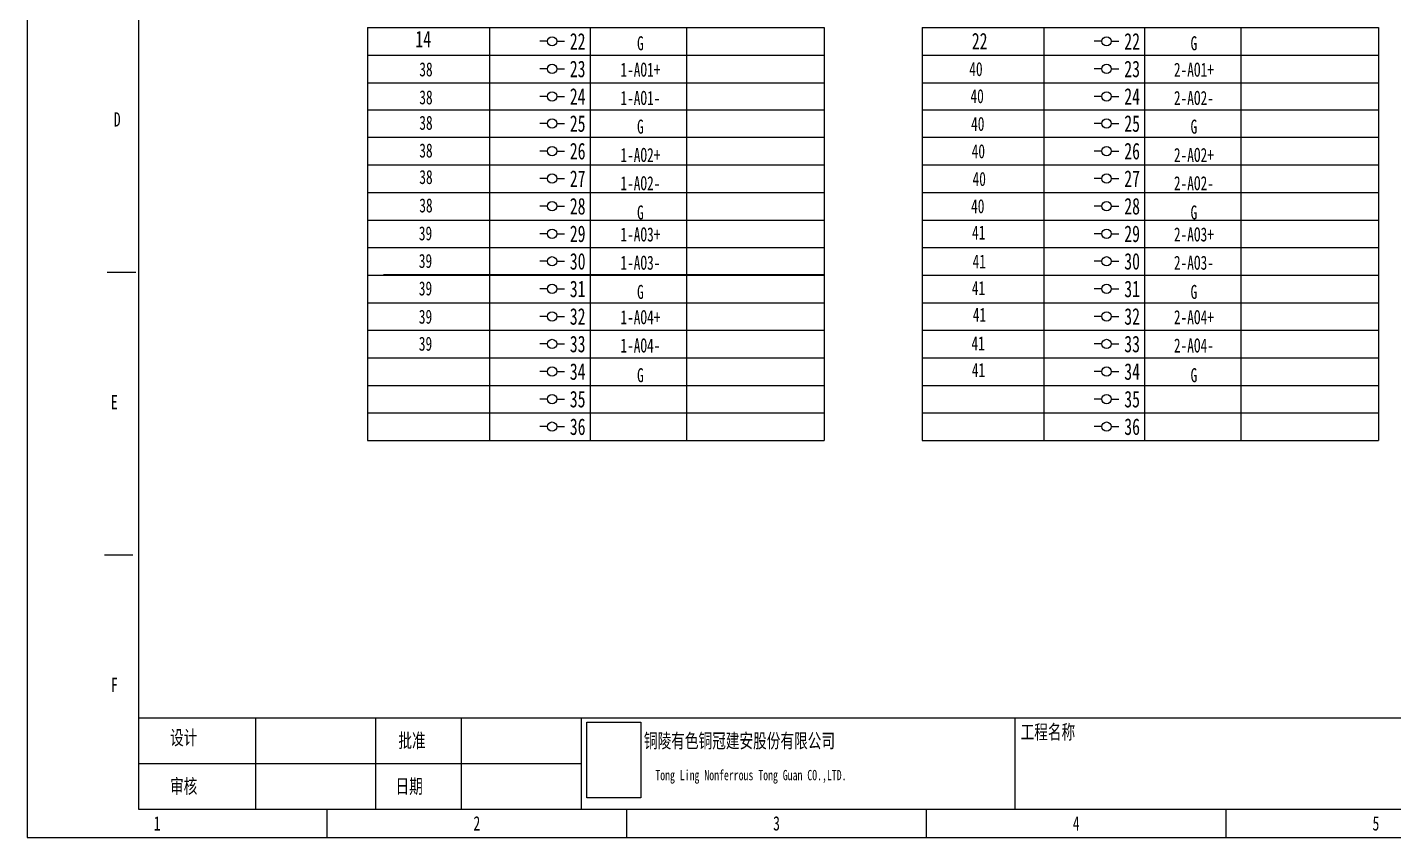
# Model space of a CAD drawing. Header units: millimetres. Extents: x 401220 to 2750366, y -101310 to 943175.
# Drawn here: x 1317985 to 1353266, y 390497 to 411408 of the extents above; entities that cross this region are included whole.
import ezdxf
from ezdxf.enums import TextEntityAlignment as Align

# ---------------------------------------------------------------- set-up
doc = ezdxf.new("R2010")
doc.units = ezdxf.units.MM
doc.styles.add('IDQSTYLE', font='NSimSun.ttf', dxfattribs={"width": 0.7})
picture_1 = doc.add_image_def('image1.png', size_in_pixel=(137, 191))

msp = doc.modelspace()

# ---------------------------------------------------------------- linework, layer by layer
for p, q in [((1326773.18085, 411400.95114), (1326773.18087, 410689.78168)), ((1326773.18085, 411400.95114), (1326773.18087, 410689.78168)), ((1326773.18085, 411400.95114), (1338151.89225, 411400.95114)), ((1327180.95047, 411400.95114), (1338559.66187, 411400.95114)), ((1329919.27904, 411400.95114), (1329919.27906, 410689.78168)), ((1332514.72144, 411400.95114), (1332514.72146, 410689.78168)), ((1335003.81456, 411400.95114), (1335003.81458, 410689.78168)), ((1338559.66187, 411400.95114), (1338559.66189, 410689.78168)), ((1338559.66187, 411400.95114), (1338559.66189, 410689.78168)), ((1341090.20711, 411400.95152), (1341090.20713, 410689.78206)), ((1341090.20711, 411400.95152), (1341090.20713, 410689.78206)), ((1341090.20711, 411400.95152), (1352468.91851, 411400.95152)), ((1341497.97672, 411400.95152), (1352876.68813, 411400.95152)), ((1344236.3053, 411400.95152), (1344236.30532, 410689.78206)), ((1346831.74769, 411400.95152), (1346831.74771, 410689.78206)), ((1349320.84081, 411400.95152), (1349320.84083, 410689.78206)), ((1352876.68813, 411400.95152), (1352876.68815, 410689.78206)), ((1352876.68813, 411400.95152), (1352876.68815, 410689.78206)), ((1326773.18087, 410689.78168), (1326773.18089, 409978.61221)), ((1326773.18087, 410689.78168), (1326773.18089, 409978.61221)), ((1326773.18087, 410689.78168), (1338151.89227, 410689.78168)), ((1327180.95049, 410689.78168), (1338559.66189, 410689.78168)), ((1329919.27906, 410689.78168), (1329919.27908, 409978.61221)), ((1332514.72146, 410689.78168), (1332514.72148, 409978.61221)), ((1335003.81458, 410689.78168), (1335003.8146, 409978.61221)), ((1338559.66189, 410689.78168), (1338559.66191, 409978.61221)), ((1338559.66189, 410689.78168), (1338559.66191, 409978.61221)), ((1341090.20713, 410689.78206), (1341090.20714, 409978.6126)), ((1341090.20713, 410689.78206), (1341090.20714, 409978.6126)), ((1341090.20713, 410689.78206), (1352468.91853, 410689.78206)), ((1341497.97674, 410689.78206), (1352876.68815, 410689.78206)), ((1344236.30532, 410689.78206), (1344236.30534, 409978.6126)), ((1346831.74771, 410689.78206), (1346831.74773, 409978.6126)), ((1349320.84083, 410689.78206), (1349320.84085, 409978.6126)), ((1352876.68815, 410689.78206), (1352876.68817, 409978.6126)), ((1352876.68815, 410689.78206), (1352876.68817, 409978.6126)), ((1326773.18089, 409978.61221), (1326773.18091, 409267.44275)), ((1326773.18089, 409978.61221), (1326773.18091, 409267.44275)), ((1326773.18089, 409978.61221), (1338151.89229, 409978.61221)), ((1327180.95051, 409978.61221), (1338559.66191, 409978.61221)), ((1329919.27908, 409978.61221), (1329919.2791, 409267.44275)), ((1332514.72148, 409978.61221), (1332514.7215, 409267.44275)), ((1335003.8146, 409978.61221), (1335003.81461, 409267.44275)), ((1338559.66191, 409978.61221), (1338559.66193, 409267.44275)), ((1338559.66191, 409978.61221), (1338559.66193, 409267.44275)), ((1341090.20714, 409978.6126), (1341090.20716, 409267.44313)), ((1341090.20714, 409978.6126), (1341090.20716, 409267.44313)), ((1341090.20714, 409978.6126), (1352468.91855, 409978.6126)), ((1341497.97676, 409978.6126), (1352876.68817, 409978.6126)), ((1344236.30534, 409978.6126), (1344236.30536, 409267.44313)), ((1346831.74773, 409978.6126), (1346831.74775, 409267.44313)), ((1349320.84085, 409978.6126), (1349320.84087, 409267.44313)), ((1352876.68817, 409978.6126), (1352876.68818, 409267.44313)), ((1352876.68817, 409978.6126), (1352876.68818, 409267.44313)), ((1326773.18101, 409280.54302), (1326773.18103, 408569.37356)), ((1326773.18101, 409280.54302), (1326773.18103, 408569.37356)), ((1326773.18101, 409280.54302), (1338151.89242, 409280.54302)), ((1327180.95063, 409280.54302), (1338559.66203, 409280.54302)), ((1329919.27921, 409280.54302), (1329919.27923, 408569.37356)), ((1332514.7216, 409280.54302), (1332514.72162, 408569.37356)), ((1335003.81472, 409280.54302), (1335003.81474, 408569.37356)), ((1338559.66203, 409280.54302), (1338559.66205, 408569.37356)), ((1338559.66203, 409280.54302), (1338559.66205, 408569.37356)), ((1341090.20727, 409280.54341), (1341090.20729, 408569.37394)), ((1341090.20727, 409280.54341), (1341090.20729, 408569.37394)), ((1341090.20727, 409280.54341), (1352468.91867, 409280.54341)), ((1341497.97689, 409280.54341), (1352876.68829, 409280.54341)), ((1344236.30546, 409280.54341), (1344236.30548, 408569.37394)), ((1346831.74786, 409280.54341), (1346831.74788, 408569.37394)), ((1349320.84098, 409280.54341), (1349320.841, 408569.37394)), ((1352876.68829, 409280.54341), (1352876.68831, 408569.37394)), ((1352876.68829, 409280.54341), (1352876.68831, 408569.37394)), ((1326773.18103, 408569.37356), (1326773.18105, 407858.2041)), ((1326773.18103, 408569.37356), (1326773.18105, 407858.2041)), ((1326773.18103, 408569.37356), (1338151.89244, 408569.37356)), ((1327180.95065, 408569.37356), (1338559.66205, 408569.37356)), ((1329919.27923, 408569.37356), (1329919.27924, 407858.2041)), ((1332514.72162, 408569.37356), (1332514.72164, 407858.2041)), ((1335003.81474, 408569.37356), (1335003.81476, 407858.2041)), ((1338559.66205, 408569.37356), (1338559.66207, 407858.2041)), ((1338559.66205, 408569.37356), (1338559.66207, 407858.2041)), ((1341090.20729, 408569.37394), (1341090.20731, 407858.20448)), ((1341090.20729, 408569.37394), (1341090.20731, 407858.20448)), ((1341090.20729, 408569.37394), (1352468.91869, 408569.37394)), ((1341497.9769, 408569.37394), (1352876.68831, 408569.37394)), ((1344236.30548, 408569.37394), (1344236.3055, 407858.20448)), ((1346831.74788, 408569.37394), (1346831.74789, 407858.20448)), ((1349320.841, 408569.37394), (1349320.84101, 407858.20448)), ((1352876.68831, 408569.37394), (1352876.68833, 407858.20448)), ((1352876.68831, 408569.37394), (1352876.68833, 407858.20448)), ((1326773.18105, 407858.2041), (1326773.18107, 407147.03463)), ((1326773.18105, 407858.2041), (1326773.18107, 407147.03463)), ((1326773.18105, 407858.2041), (1338151.89246, 407858.2041)), ((1327180.95067, 407858.2041), (1338559.66207, 407858.2041)), ((1329919.27924, 407858.2041), (1329919.27926, 407147.03463)), ((1332514.72164, 407858.2041), (1332514.72166, 407147.03463)), ((1335003.81476, 407858.2041), (1335003.81478, 407147.03463)), ((1338559.66207, 407858.2041), (1338559.66209, 407147.03463)), ((1338559.66207, 407858.2041), (1338559.66209, 407147.03463)), ((1341090.20731, 407858.20448), (1341090.20733, 407147.03502)), ((1341090.20731, 407858.20448), (1341090.20733, 407147.03502)), ((1341090.20731, 407858.20448), (1352468.91871, 407858.20448)), ((1341497.97692, 407858.20448), (1352876.68833, 407858.20448)), ((1344236.3055, 407858.20448), (1344236.30552, 407147.03502)), ((1346831.74789, 407858.20448), (1346831.74791, 407147.03502)), ((1349320.84101, 407858.20448), (1349320.84103, 407147.03502)), ((1352876.68833, 407858.20448), (1352876.68835, 407147.03502)), ((1352876.68833, 407858.20448), (1352876.68835, 407147.03502)), ((1326773.18107, 407147.03463), (1338151.89247, 407147.03463)), ((1326773.18107, 407147.03463), (1338151.89247, 407147.03463)), ((1326773.18107, 407147.03463), (1326773.18109, 406435.86517)), ((1326773.18107, 407147.03463), (1326773.18109, 406435.86517)), ((1326773.18107, 407147.03463), (1338151.89247, 407147.03463)), ((1326773.18117, 407147.03463), (1338559.6622, 407147.03463)), ((1326773.18117, 407147.03463), (1338559.6622, 407147.03463)), ((1327180.95069, 407147.03463), (1338559.66209, 407147.03463)), ((1327180.95069, 407147.03463), (1338559.66209, 407147.03463)), ((1327180.95069, 407147.03463), (1338559.66209, 407147.03463)), ((1329919.27926, 407147.03463), (1329919.27928, 406435.86517)), ((1332514.72166, 407147.03463), (1332514.72168, 406435.86517)), ((1335003.81478, 407147.03463), (1335003.8148, 406435.86517)), ((1338559.66209, 407147.03463), (1338559.66211, 406435.86517)), ((1338559.66209, 407147.03463), (1338559.66211, 406435.86517)), ((1341090.20733, 407147.03502), (1352468.91873, 407147.03502)), ((1341090.20733, 407147.03502), (1352468.91873, 407147.03502)), ((1341090.20733, 407147.03502), (1341090.20735, 406435.86555)), ((1341090.20733, 407147.03502), (1341090.20735, 406435.86555)), ((1341090.20733, 407147.03502), (1352468.91873, 407147.03502)), ((1341090.20743, 407147.03502), (1352876.68845, 407147.03502)), ((1341090.20743, 407147.03502), (1352876.68845, 407147.03502)), ((1341497.97694, 407147.03502), (1352876.68835, 407147.03502)), ((1341497.97694, 407147.03502), (1352876.68835, 407147.03502)), ((1341497.97694, 407147.03502), (1352876.68835, 407147.03502)), ((1344236.30552, 407147.03502), (1344236.30554, 406435.86555)), ((1346831.74791, 407147.03502), (1346831.74793, 406435.86555)), ((1349320.84103, 407147.03502), (1349320.84105, 406435.86555)), ((1352876.68835, 407147.03502), (1352876.68837, 406435.86555)), ((1352876.68835, 407147.03502), (1352876.68837, 406435.86555)), ((1326773.18109, 406435.86517), (1326773.18111, 405724.69571)), ((1326773.18109, 406435.86517), (1326773.18111, 405724.69571)), ((1326773.18109, 406435.86517), (1338151.89249, 406435.86517)), ((1327180.95071, 406435.86517), (1338559.66211, 406435.86517)), ((1329919.27928, 406435.86517), (1329919.2793, 405724.69571)), ((1332514.72168, 406435.86517), (1332514.7217, 405724.69571)), ((1335003.8148, 406435.86517), (1335003.81482, 405724.69571)), ((1338559.66211, 406435.86517), (1338559.66213, 405724.69571)), ((1338559.66211, 406435.86517), (1338559.66213, 405724.69571)), ((1341090.20735, 406435.86555), (1341090.20736, 405724.69609)), ((1341090.20735, 406435.86555), (1341090.20736, 405724.69609)), ((1341090.20735, 406435.86555), (1352468.91875, 406435.86555)), ((1341497.97696, 406435.86555), (1352876.68837, 406435.86555)), ((1344236.30554, 406435.86555), (1344236.30556, 405724.69609)), ((1346831.74793, 406435.86555), (1346831.74795, 405724.69609)), ((1349320.84105, 406435.86555), (1349320.84107, 405724.69609)), ((1352876.68837, 406435.86555), (1352876.68839, 405724.69609)), ((1352876.68837, 406435.86555), (1352876.68839, 405724.69609)), ((1326773.18111, 405724.69571), (1326773.18113, 405013.52625)), ((1326773.18111, 405724.69571), (1326773.18113, 405013.52625)), ((1326773.18111, 405724.69571), (1338151.89251, 405724.69571)), ((1327180.95072, 405724.69571), (1338559.66213, 405724.69571)), ((1329919.2793, 405724.69571), (1329919.27932, 405013.52625)), ((1332514.7217, 405724.69571), (1332514.72171, 405013.52625)), ((1335003.81482, 405724.69571), (1335003.81483, 405013.52625)), ((1338559.66213, 405724.69571), (1338559.66215, 405013.52625)), ((1338559.66213, 405724.69571), (1338559.66215, 405013.52625)), ((1341090.20736, 405724.69609), (1341090.20738, 405013.52663)), ((1341090.20736, 405724.69609), (1341090.20738, 405013.52663)), ((1341090.20736, 405724.69609), (1352468.91877, 405724.69609)), ((1341497.97698, 405724.69609), (1352876.68839, 405724.69609)), ((1344236.30556, 405724.69609), (1344236.30558, 405013.52663)), ((1346831.74795, 405724.69609), (1346831.74797, 405013.52663)), ((1349320.84107, 405724.69609), (1349320.84109, 405013.52663)), ((1352876.68839, 405724.69609), (1352876.6884, 405013.52663)), ((1352876.68839, 405724.69609), (1352876.6884, 405013.52663)), ((1327180.95074, 405026.62652), (1338559.66215, 405026.62652)), ((1327180.95107, 405026.62652), (1338559.66247, 405026.62652)), ((1326773.18123, 405013.52625), (1326773.18125, 404302.35678)), ((1326773.18123, 405013.52625), (1326773.18125, 404302.35678)), ((1326773.18123, 405013.52625), (1338151.89264, 405013.52625)), ((1327180.95085, 405013.52625), (1338559.66225, 405013.52625)), ((1329919.27943, 405013.52625), (1329919.27944, 404302.35678)), ((1332514.72182, 405013.52625), (1332514.72184, 404302.35678)), ((1335003.81494, 405013.52625), (1335003.81496, 404302.35678)), ((1338559.66225, 405013.52625), (1338559.66227, 404302.35678)), ((1338559.66225, 405013.52625), (1338559.66227, 404302.35678)), ((1341090.20749, 405013.52663), (1341090.20751, 404302.35717)), ((1341090.20749, 405013.52663), (1341090.20751, 404302.35717)), ((1341090.20749, 405013.52663), (1352468.91889, 405013.52663)), ((1341497.97711, 405013.52663), (1352876.68851, 405013.52663)), ((1344236.30568, 405013.52663), (1344236.3057, 404302.35717)), ((1346831.74808, 405013.52663), (1346831.74809, 404302.35717)), ((1349320.8412, 405013.52663), (1349320.84121, 404302.35717)), ((1352876.68851, 405013.52663), (1352876.68853, 404302.35717)), ((1352876.68851, 405013.52663), (1352876.68853, 404302.35717)), ((1326773.18125, 404302.35678), (1326773.18127, 403591.18732)), ((1326773.18125, 404302.35678), (1326773.18127, 403591.18732)), ((1326773.18125, 404302.35678), (1338151.89266, 404302.35678)), ((1327180.95087, 404302.35678), (1338559.66227, 404302.35678)), ((1329919.27944, 404302.35678), (1329919.27946, 403591.18732)), ((1332514.72184, 404302.35678), (1332514.72186, 403591.18732)), ((1335003.81496, 404302.35678), (1335003.81498, 403591.18732)), ((1338559.66227, 404302.35678), (1338559.66229, 403591.18732)), ((1338559.66227, 404302.35678), (1338559.66229, 403591.18732)), ((1341090.20751, 404302.35717), (1341090.20753, 403591.1877)), ((1341090.20751, 404302.35717), (1341090.20753, 403591.1877)), ((1341090.20751, 404302.35717), (1352468.91891, 404302.35717)), ((1341497.97712, 404302.35717), (1352876.68853, 404302.35717)), ((1344236.3057, 404302.35717), (1344236.30572, 403591.1877)), ((1346831.74809, 404302.35717), (1346831.74811, 403591.1877)), ((1349320.84121, 404302.35717), (1349320.84123, 403591.1877)), ((1352876.68853, 404302.35717), (1352876.68855, 403591.1877)), ((1352876.68853, 404302.35717), (1352876.68855, 403591.1877)), ((1326773.18127, 403591.18732), (1326773.18129, 402880.01786)), ((1326773.18127, 403591.18732), (1326773.18129, 402880.01786)), ((1326773.18127, 403591.18732), (1338151.89267, 403591.18732)), ((1327180.95089, 403591.18732), (1338559.66229, 403591.18732)), ((1329919.27946, 403591.18732), (1329919.27948, 402880.01786)), ((1332514.72186, 403591.18732), (1332514.72188, 402880.01786)), ((1335003.81498, 403591.18732), (1335003.815, 402880.01786)), ((1338559.66229, 403591.18732), (1338559.66231, 402880.01786)), ((1338559.66229, 403591.18732), (1338559.66231, 402880.01786)), ((1341090.20753, 403591.1877), (1341090.20755, 402880.01824)), ((1341090.20753, 403591.1877), (1341090.20755, 402880.01824)), ((1341090.20753, 403591.1877), (1352468.91893, 403591.1877)), ((1341497.97714, 403591.1877), (1352876.68855, 403591.1877)), ((1344236.30572, 403591.1877), (1344236.30574, 402880.01824)), ((1346831.74811, 403591.1877), (1346831.74813, 402880.01824)), ((1349320.84123, 403591.1877), (1349320.84125, 402880.01824)), ((1352876.68855, 403591.1877), (1352876.68857, 402880.01824)), ((1352876.68855, 403591.1877), (1352876.68857, 402880.01824)), ((1326773.18129, 402880.01786), (1338151.89269, 402880.01786)), ((1326773.18139, 402880.01786), (1338559.66242, 402880.01786)), ((1326773.18139, 402880.01786), (1326773.18141, 402168.84839)), ((1326773.18139, 402880.01786), (1326773.18141, 402168.84839)), ((1326773.18139, 402880.01786), (1338151.8928, 402880.01786)), ((1327180.95091, 402880.01786), (1338559.66231, 402880.01786)), ((1327180.95101, 402880.01786), (1338559.66242, 402880.01786)), ((1329919.27959, 402880.01786), (1329919.27961, 402168.84839)), ((1332514.72198, 402880.01786), (1332514.722, 402168.84839)), ((1335003.8151, 402880.01786), (1335003.81512, 402168.84839)), ((1338559.66242, 402880.01786), (1338559.66243, 402168.84839)), ((1338559.66242, 402880.01786), (1338559.66243, 402168.84839)), ((1341090.20755, 402880.01824), (1352468.91895, 402880.01824)), ((1341090.20765, 402880.01824), (1352876.68867, 402880.01824)), ((1341090.20765, 402880.01824), (1341090.20767, 402168.84878)), ((1341090.20765, 402880.01824), (1341090.20767, 402168.84878)), ((1341090.20765, 402880.01824), (1352468.91905, 402880.01824)), ((1341497.97716, 402880.01824), (1352876.68857, 402880.01824)), ((1341497.97727, 402880.01824), (1352876.68867, 402880.01824)), ((1344236.30584, 402880.01824), (1344236.30586, 402168.84878)), ((1346831.74824, 402880.01824), (1346831.74826, 402168.84878)), ((1349320.84136, 402880.01824), (1349320.84138, 402168.84878)), ((1352876.68867, 402880.01824), (1352876.68869, 402168.84878)), ((1352876.68867, 402880.01824), (1352876.68869, 402168.84878)), ((1326773.18141, 402168.84839), (1338151.89282, 402168.84839)), ((1326773.18152, 402168.84839), (1338559.66254, 402168.84839)), ((1326773.18152, 402168.84839), (1326773.18154, 401457.67893)), ((1326773.18152, 402168.84839), (1326773.18154, 401457.67893)), ((1326773.18152, 402168.84839), (1338151.89292, 402168.84839)), ((1327180.95103, 402168.84839), (1338559.66243, 402168.84839)), ((1327180.95113, 402168.84839), (1338559.66254, 402168.84839)), ((1329919.27971, 402168.84839), (1329919.27973, 401457.67893)), ((1332514.72211, 402168.84839), (1332514.72212, 401457.67893)), ((1335003.81523, 402168.84839), (1335003.81524, 401457.67893)), ((1338559.66254, 402168.84839), (1338559.66256, 401457.67893)), ((1338559.66254, 402168.84839), (1338559.66256, 401457.67893)), ((1341090.20767, 402168.84878), (1352468.91907, 402168.84878)), ((1341090.20777, 402168.84878), (1352876.6888, 402168.84878)), ((1341090.20777, 402168.84878), (1341090.20779, 401457.67932)), ((1341090.20777, 402168.84878), (1341090.20779, 401457.67932)), ((1341090.20777, 402168.84878), (1352468.91918, 402168.84878)), ((1341497.97729, 402168.84878), (1352876.68869, 402168.84878)), ((1341497.97739, 402168.84878), (1352876.6888, 402168.84878)), ((1344236.30597, 402168.84878), (1344236.30599, 401457.67932)), ((1346831.74836, 402168.84878), (1346831.74838, 401457.67932)), ((1349320.84148, 402168.84878), (1349320.8415, 401457.67932)), ((1352876.6888, 402168.84878), (1352876.68881, 401457.67932)), ((1352876.6888, 402168.84878), (1352876.68881, 401457.67932)), ((1326773.18154, 401457.67893), (1338151.89294, 401457.67893)), ((1326773.18164, 401457.67893), (1338559.66266, 401457.67893)), ((1326773.18164, 401457.67893), (1326773.18166, 400746.50947)), ((1326773.18164, 401457.67893), (1326773.18166, 400746.50947)), ((1326773.18164, 401457.67893), (1338151.89305, 401457.67893)), ((1327180.95115, 401457.67893), (1338559.66256, 401457.67893)), ((1327180.95126, 401457.67893), (1338559.66266, 401457.67893)), ((1329919.27983, 401457.67893), (1329919.27985, 400746.50947)), ((1332514.72223, 401457.67893), (1332514.72225, 400746.50947)), ((1335003.81535, 401457.67893), (1335003.81537, 400746.50947)), ((1338559.66266, 401457.67893), (1338559.66268, 400746.50947)), ((1338559.66266, 401457.67893), (1338559.66268, 400746.50947)), ((1341090.20779, 401457.67932), (1352468.9192, 401457.67932)), ((1341090.2079, 401457.67932), (1352876.68892, 401457.67932)), ((1341090.2079, 401457.67932), (1341090.20792, 400746.50985)), ((1341090.2079, 401457.67932), (1341090.20792, 400746.50985)), ((1341090.2079, 401457.67932), (1352468.9193, 401457.67932)), ((1341497.97741, 401457.67932), (1352876.68881, 401457.67932)), ((1341497.97751, 401457.67932), (1352876.68892, 401457.67932)), ((1344236.30609, 401457.67932), (1344236.30611, 400746.50985)), ((1346831.74849, 401457.67932), (1346831.7485, 400746.50985)), ((1349320.84161, 401457.67932), (1349320.84162, 400746.50985)), ((1352876.68892, 401457.67932), (1352876.68894, 400746.50985)), ((1352876.68892, 401457.67932), (1352876.68894, 400746.50985)), ((1326773.18166, 400746.50947), (1338151.89307, 400746.50947)), ((1326773.18177, 400746.50947), (1338559.66279, 400746.50947)), ((1327180.95128, 400746.50947), (1338559.66268, 400746.50947)), ((1341090.20792, 400746.50985), (1352468.91932, 400746.50985)), ((1341090.20802, 400746.50985), (1352876.68904, 400746.50985)), ((1341497.97753, 400746.50985), (1352876.68894, 400746.50985))]:
    msp.add_line(p, q)
at = {"ltscale": 4}
for p, q in [((1331415.25934, 411046.62396), (1331215.32639, 411046.62396)), ((1331655.17888, 411046.62396), (1331855.11183, 411046.62396)), ((1345732.2856, 411046.62434), (1345532.35265, 411046.62434)), ((1345972.20514, 411046.62434), (1346172.13809, 411046.62434)), ((1331415.25936, 410335.45449), (1331215.32641, 410335.45449)), ((1331655.1789, 410335.45449), (1331855.11185, 410335.45449)), ((1345732.28562, 410335.45488), (1345532.35267, 410335.45488)), ((1345972.20516, 410335.45488), (1346172.13811, 410335.45488)), ((1331415.25938, 409624.28503), (1331215.32643, 409624.28503)), ((1331655.17892, 409624.28503), (1331855.11187, 409624.28503)), ((1345732.28564, 409624.28541), (1345532.35269, 409624.28541)), ((1345972.20517, 409624.28541), (1346172.13812, 409624.28541)), ((1331415.2595, 408926.21584), (1331215.32655, 408926.21584)), ((1331655.17904, 408926.21584), (1331855.11199, 408926.21584)), ((1345732.28576, 408926.21622), (1345532.35281, 408926.21622)), ((1345972.2053, 408926.21622), (1346172.13825, 408926.21622)), ((1331415.25952, 408215.04638), (1331215.32657, 408215.04638)), ((1331655.17906, 408215.04638), (1331855.11201, 408215.04638)), ((1345732.28578, 408215.04676), (1345532.35283, 408215.04676)), ((1345972.20532, 408215.04676), (1346172.13827, 408215.04676)), ((1331415.25954, 407503.87691), (1331215.32659, 407503.87691)), ((1331655.17908, 407503.87691), (1331855.11203, 407503.87691)), ((1345732.2858, 407503.8773), (1345532.35285, 407503.8773)), ((1345972.20534, 407503.8773), (1346172.13829, 407503.8773)), ((1331415.25956, 406792.70745), (1331215.32661, 406792.70745)), ((1331655.1791, 406792.70745), (1331855.11205, 406792.70745)), ((1345732.28582, 406792.70783), (1345532.35287, 406792.70783)), ((1345972.20536, 406792.70783), (1346172.13831, 406792.70783)), ((1331415.25958, 406081.53799), (1331215.32663, 406081.53799)), ((1331655.17912, 406081.53799), (1331855.11207, 406081.53799)), ((1345732.28584, 406081.53837), (1345532.35289, 406081.53837)), ((1345972.20538, 406081.53837), (1346172.13832, 406081.53837)), ((1320048.80706, 405089.24995), (1320785.78737, 405089.24995)), ((1331415.2596, 405370.36853), (1331215.32665, 405370.36853)), ((1331655.17914, 405370.36853), (1331855.11209, 405370.36853)), ((1345732.28586, 405370.36891), (1345532.35291, 405370.36891)), ((1345972.20539, 405370.36891), (1346172.13834, 405370.36891)), ((1331415.25972, 404659.19906), (1331215.32677, 404659.19906)), ((1331655.17926, 404659.19906), (1331855.11221, 404659.19906)), ((1345732.28598, 404659.19945), (1345532.35303, 404659.19945)), ((1345972.20552, 404659.19945), (1346172.13847, 404659.19945)), ((1331415.25974, 403948.0296), (1331215.32679, 403948.0296)), ((1331655.17928, 403948.0296), (1331855.11223, 403948.0296)), ((1345732.286, 403948.02998), (1345532.35305, 403948.02998)), ((1345972.20554, 403948.02998), (1346172.13849, 403948.02998)), ((1331415.25976, 403236.86014), (1331215.32681, 403236.86014)), ((1331655.1793, 403236.86014), (1331855.11225, 403236.86014)), ((1345732.28602, 403236.86052), (1345532.35307, 403236.86052)), ((1345972.20556, 403236.86052), (1346172.13851, 403236.86052)), ((1331415.25988, 402525.69067), (1331215.32694, 402525.69067)), ((1331655.17942, 402525.69067), (1331855.11237, 402525.69067)), ((1345732.28614, 402525.69106), (1345532.35319, 402525.69106)), ((1345972.20568, 402525.69106), (1346172.13863, 402525.69106)), ((1331415.26001, 401814.52121), (1331215.32706, 401814.52121)), ((1331655.17955, 401814.52121), (1331855.1125, 401814.52121)), ((1345732.28627, 401814.5216), (1345532.35332, 401814.5216)), ((1345972.2058, 401814.5216), (1346172.13875, 401814.5216)), ((1331415.26013, 401103.35175), (1331215.32718, 401103.35175)), ((1331655.17967, 401103.35175), (1331855.11262, 401103.35175)), ((1345732.28639, 401103.35213), (1345532.35344, 401103.35213)), ((1345972.20593, 401103.35213), (1346172.13888, 401103.35213)), ((1319975.10903, 397793.14484), (1320712.08934, 397793.14484)), ((1320859.4854, 393592.35705), (1381439.26725, 393592.35705)), ((1323881.10469, 393592.35705), (1323881.10469, 391234.02004)), ((1326976.42201, 393592.35705), (1326976.42201, 391234.02004)), ((1329187.36296, 393592.35705), (1329187.36296, 391234.02004)), ((1332282.68028, 393592.35705), (1332282.68028, 391234.02004)), ((1343484.78105, 393592.35705), (1343484.78105, 391234.02004)), ((1320859.4854, 392413.18855), (1332282.68028, 392413.18855)), ((1325723.55548, 390497.03973), (1325723.55548, 391234.02004)), ((1333461.84878, 390497.03973), (1333461.84878, 391234.02004)), ((1341200.14208, 390497.03973), (1341200.14208, 391234.02004)), ((1348938.43538, 390497.03973), (1348938.43538, 391234.02004))]:
    msp.add_line(p, q, dxfattribs=at)
for points in [[(1317985.26218, 390497.03973), (1382618.43575, 390497.03973), (1382618.43575, 434273.6704), (1317985.26218, 434273.6704)], [(1320859.4854, 391234.02004), (1381439.26725, 391234.02004), (1381439.26725, 433536.69009), (1320859.4854, 433536.69009)]]:
    msp.add_lwpolyline(points, close=True, dxfattribs=at)
for centre in [(1331535.21911, 411046.62396), (1345852.24537, 411046.62434), (1331535.21913, 410335.45449), (1345852.24539, 410335.45488), (1331535.21915, 409624.28503), (1345852.24541, 409624.28541), (1331535.21927, 408926.21584), (1345852.24553, 408926.21622), (1331535.21929, 408215.04638), (1345852.24555, 408215.04676), (1331535.21931, 407503.87691), (1345852.24557, 407503.8773), (1331535.21933, 406792.70745), (1345852.24559, 406792.70783), (1331535.21935, 406081.53799), (1345852.24561, 406081.53837), (1331535.21937, 405370.36853), (1345852.24562, 405370.36891), (1331535.21949, 404659.19906), (1345852.24575, 404659.19945), (1331535.21951, 403948.0296), (1345852.24577, 403948.02998), (1331535.21953, 403236.86014), (1345852.24579, 403236.86052), (1331535.21965, 402525.69067), (1345852.24591, 402525.69106), (1331535.21978, 401814.52121), (1345852.24603, 401814.5216), (1331535.2199, 401103.35175), (1345852.24616, 401103.35213)]:
    msp.add_circle(centre, 119.95977, dxfattribs=at)

# ---------------------------------------------------------------- texts
at = {"style": 'IDQSTYLE', "width": 0.7}
for s, height, p in [('14', 426.233092, (1328207.83542, 411107.34219)), ('22', 426.701678, (1332195.42131, 411045.67045)), ('G', 361.4625, (1333815.66357, 410996.32128)), ('22', 426.233092, (1342575.49709, 411051.97859)), ('22', 426.701678, (1346512.44757, 411045.67083)), ('G', 361.4625, (1348107.86212, 410996.32128)), ('38', 361.717843, (1328278.65189, 410324.4196)), ('23', 426.701678, (1332195.42133, 410334.50099)), ('1-AO1+', 361.4625, (1333815.66357, 410315.0708)), ('40', 361.717843, (1342480.00028, 410331.31682)), ('23', 426.701678, (1346512.44759, 410334.50137)), ('2-AO1+', 361.4625, (1348107.86212, 410315.0708)), ('38', 361.717843, (1328278.65189, 409602.1094)), ('24', 426.701678, (1332195.42135, 409623.33152)), ('1-AO1-', 361.4625, (1333815.66357, 409585.16004)), ('40', 361.717843, (1342510.75879, 409631.99505)), ('24', 426.701678, (1346512.44761, 409623.33191)), ('2-AO2-', 361.4625, (1348107.86212, 409585.16004)), ('38', 361.717843, (1328278.65189, 408944.00404)), ('25', 426.701678, (1332195.42148, 408925.26233)), ('G', 361.4625, (1333815.66357, 408844.95429)), ('40', 361.717843, (1342526.13804, 408917.3026)), ('25', 426.701678, (1346512.44773, 408925.26272)), ('G', 361.4625, (1348107.86212, 408844.95429)), ('38', 361.717843, (1328278.65189, 408229.71977)), ('26', 426.701678, (1332195.4215, 408214.09287)), ('1-AO2+', 361.4625, (1333815.66357, 408114.2025)), ('40', 361.717843, (1342541.5173, 408210.29548)), ('26', 426.701678, (1346512.44775, 408214.09325)), ('2-AO2+', 361.4625, (1348107.86212, 408114.2025)), ('38', 361.717843, (1328278.65189, 407545.33372)), ('27', 426.701678, (1332195.42152, 407502.92341)), ('1-AO2-', 361.4625, (1333815.66357, 407384.29174)), ('40', 361.717843, (1342564.58618, 407495.6043)), ('27', 426.701678, (1346512.44777, 407502.92379)), ('2-AO2-', 361.4625, (1348107.86212, 407384.29174)), ('38', 361.717843, (1328278.65179, 406812.0473)), ('28', 426.701678, (1332195.42153, 406791.75394)), ('G', 361.4625, (1333815.66346, 406630.98572)), ('40', 361.717843, (1342526.17449, 406791.92017)), ('28', 426.701678, (1346512.44779, 406791.75433)), ('G', 361.4625, (1348107.86201, 406630.98572)), ('39', 361.717843, (1328266.25804, 406092.24629)), ('29', 426.701678, (1332195.42155, 406080.58448)), ('1-AO3+', 361.4625, (1333815.66346, 406063.19108)), ('41', 361.717843, (1342550.9101, 406112.20146)), ('29', 426.701678, (1346512.44781, 406080.58487)), ('2-AO3+', 361.4625, (1348107.86201, 406063.19108)), ('39', 361.717843, (1328266.25804, 405379.95446)), ('30', 426.701678, (1332195.42157, 405369.41502)), ('1-AO3-', 361.4625, (1333815.66346, 405333.28033)), ('41', 361.717843, (1342565.47119, 405365.25478)), ('30', 426.701678, (1346512.44783, 405369.4154)), ('2-AO3-', 361.4625, (1348107.86201, 405333.28033)), ('39', 361.717843, (1328266.25836, 404670.51493)), ('31', 426.701678, (1332195.4217, 404658.24556)), ('G', 361.4625, (1333815.66379, 404579.97431)), ('41', 361.717843, (1342546.15575, 404679.26406)), ('31', 426.701678, (1346512.44795, 404658.24594)), ('G', 361.4625, (1348107.86234, 404579.97431)), ('39', 361.717843, (1328266.25836, 403941.39061)), ('32', 426.701678, (1332195.42172, 403947.07609)), ('1-AO4+', 361.4625, (1333815.66379, 403927.302)), ('41', 361.717843, (1342570.42235, 403990.52065)), ('32', 426.701678, (1346512.44797, 403947.07648)), ('2-AO4+', 361.4625, (1348107.86234, 403927.302)), ('39', 361.717843, (1328266.25836, 403244.47203)), ('33', 426.701678, (1332195.42173, 403235.90663)), ('1-AO4-', 361.4625, (1333815.66379, 403197.39125)), ('41', 361.717843, (1342536.39962, 403252.10503)), ('33', 426.701678, (1346512.44799, 403235.90701)), ('2-AO4-', 361.4625, (1348107.86234, 403197.39125)), ('34', 426.701678, (1332195.42186, 402524.73717)), ('G', 361.4625, (1333815.66379, 402430.98495)), ('41', 361.717843, (1342546.15575, 402564.63846)), ('34', 426.701678, (1346512.44811, 402524.73755)), ('G', 361.4625, (1348107.86234, 402430.98495)), ('35', 426.701678, (1332195.42198, 401813.56771)), ('35', 426.701678, (1346512.44824, 401813.56809)), ('36', 426.701678, (1332195.42211, 401102.39824)), ('36', 426.701678, (1346512.44836, 401102.39863))]:
    msp.add_text(s, height=height, dxfattribs=at).set_placement(p, align=Align.MIDDLE_CENTER)
for s, p in [('D', (1320306.75017, 408737.30251)), ('E', (1320233.05214, 401441.1974)), ('F', (1320233.05214, 394145.09229)), ('1', (1321338.52261, 390570.73776)), ('2', (1329592.70213, 390570.73776)), ('3', (1337330.99543, 390570.73776)), ('4', (1345069.28873, 390570.73776)), ('5', (1352807.58203, 390570.73776))]:
    msp.add_text(s, height=369.22714, dxfattribs=at).set_placement(p, align=Align.BOTTOM_CENTER)
for s, p in [('工程名称', (1343632.17712, 392929.07477)), ('设计', (1321670.16375, 392781.6787)), ('批准', (1327566.00626, 392707.98067)), ('审核', (1321670.16375, 391528.81217)), ('日期', (1327492.30823, 391528.81217))]:
    msp.add_text(s, height=369.227138, dxfattribs=at).set_placement(p, align=Align.BOTTOM_LEFT)
for s, height, p in [('铜陵有色铜冠建安股份有限公司', 369.2271375, (1333905.64539, 393181.7886)), ('Tong Ling Nonferrous Tong Guan CO.,LTD.', 265.843539, (1334200.43752, 392244.39092))]:
    msp.add_text(s, height=height, dxfattribs=at).set_placement(p, align=Align.TOP_LEFT)

# ---------------------------------------------------------------- pictures from other files: only their frames are drawn
image = msp.add_image(picture_1, insert=(1332430.07634, 391528.81217), size_in_units=(1400.2626, 1952.19092))
image.dxf.flags = 11

doc.saveas('drawing.dxf')
